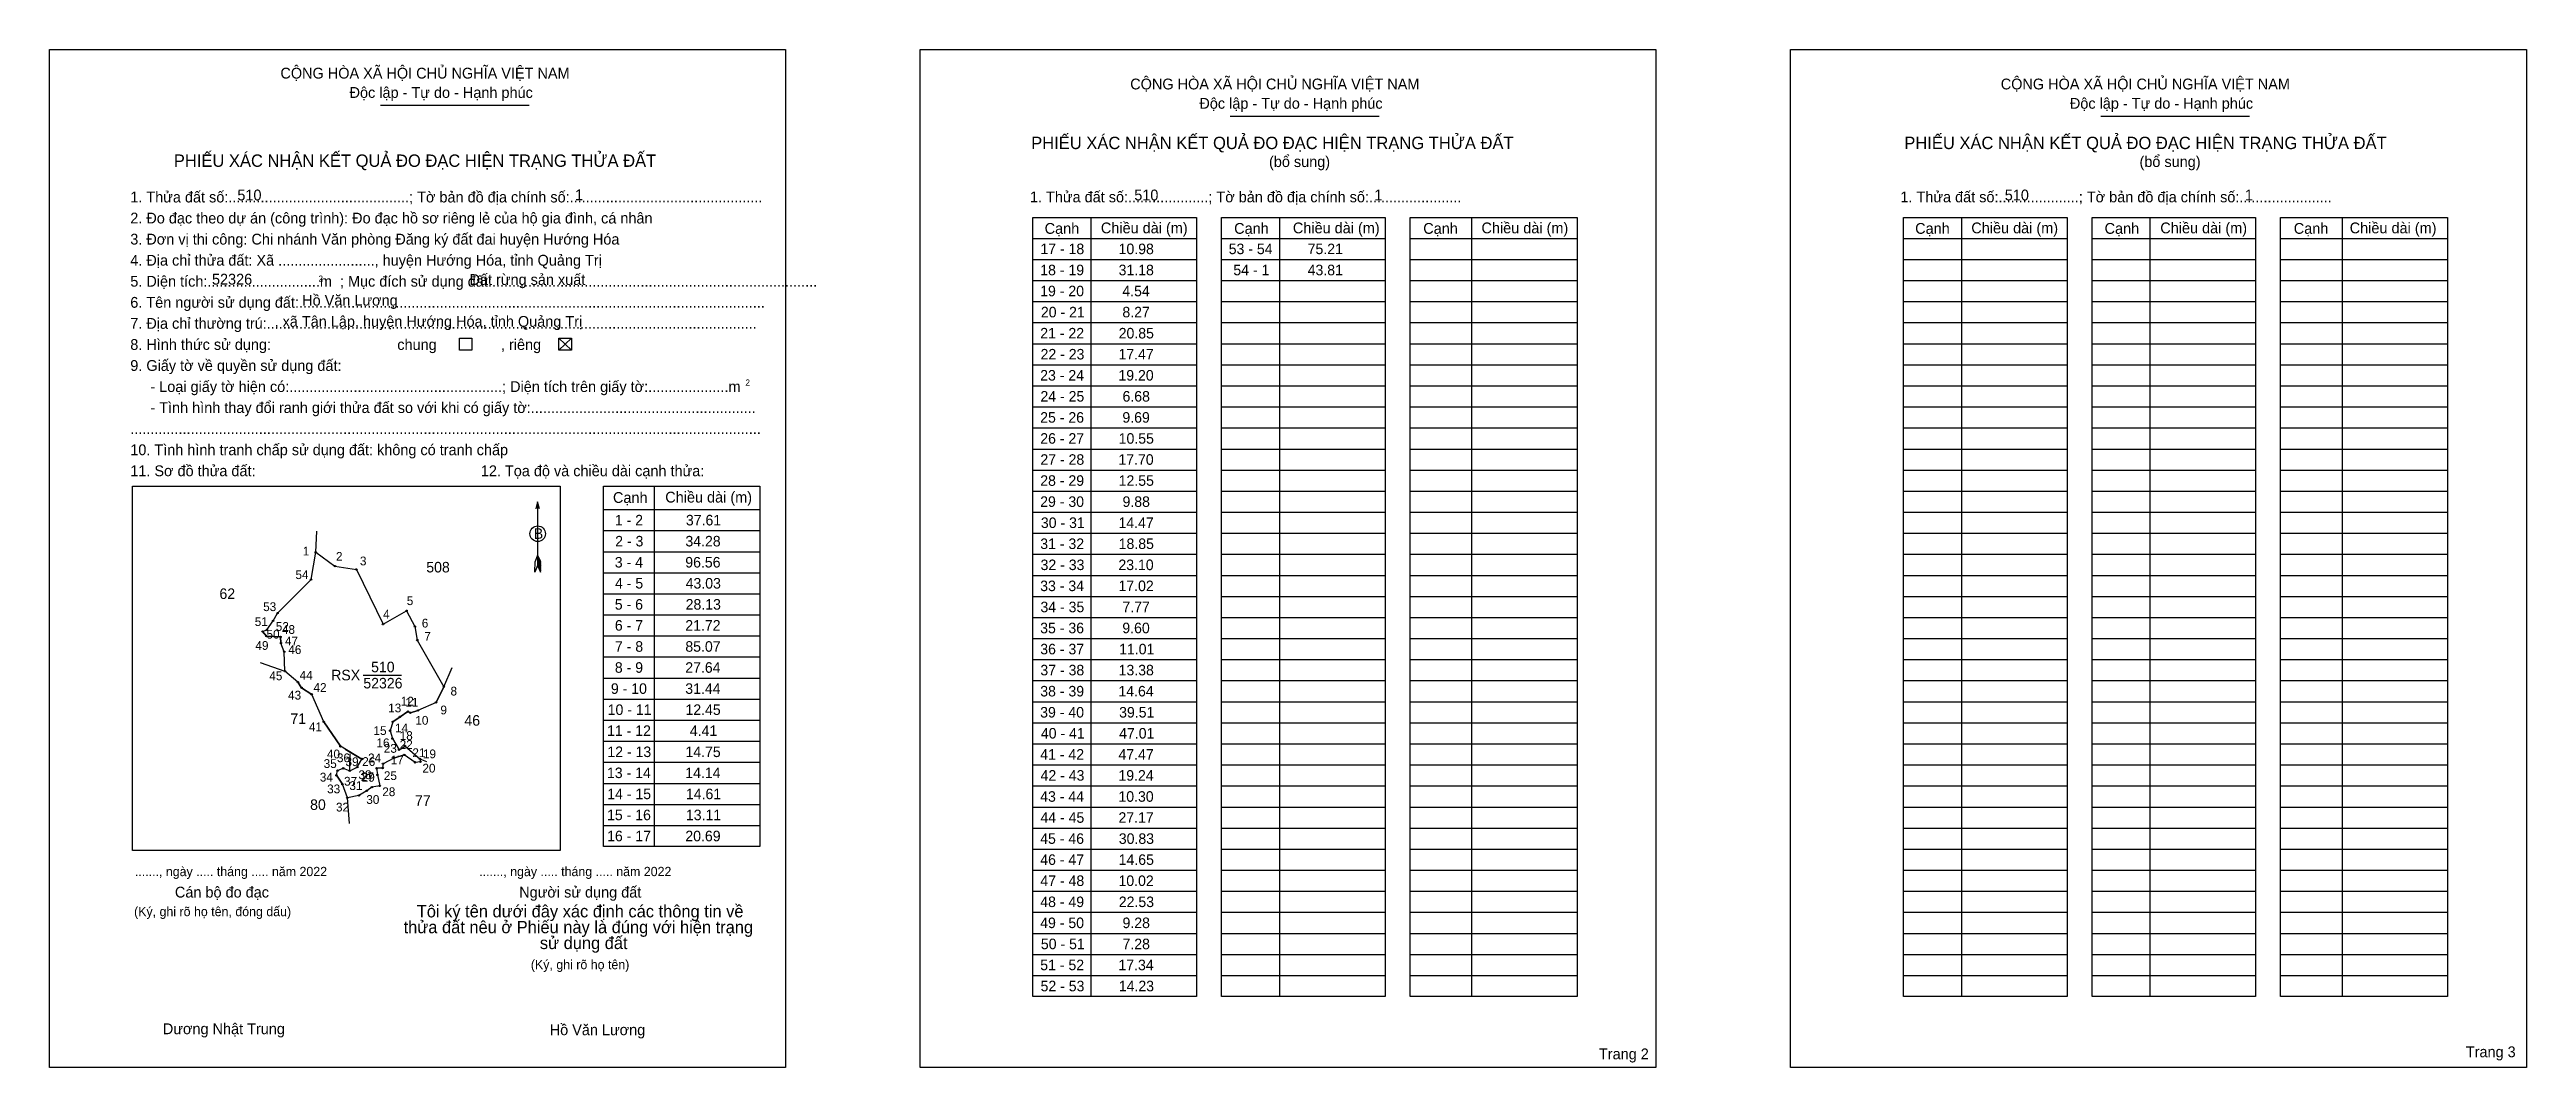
# Model space of a CAD drawing. Extents: x 543535 to 547458, y 1837839 to 1839451.
import ezdxf

# ---------------------------------------------------------------- set-up
doc = ezdxf.new("R2010")
doc.units = 0
for name, color, linetype in [('Level 1', 7, 'Continuous'), ('Level 10', 7, 'Continuous'), ('Level 11', 7, 'Continuous'), ('Level 13', 7, 'Continuous'), ('Level 2', 7, 'Continuous'), ('Level 25', 7, 'Continuous'), ('Level 27', 7, 'Continuous'), ('Level 36', 7, 'Continuous'), ('Level 48', 7, 'Continuous'), ('Level 50', 7, 'Continuous'), ('Level 52', 7, 'Continuous'), ('Level 55', 7, 'Continuous'), ('Level 6', 7, 'Continuous'), ('Level 9', 7, 'Continuous')]:
    doc.layers.add(name, color=color, linetype=linetype)

msp = doc.modelspace()

# ---------------------------------------------------------------- linework, layer by layer
at = {"layer": 'Level 1'}
for p, q in [((543535.2, 1839450.8), (543535.2, 1839450.8)), ((544913.9, 1839450.8), (544913.9, 1839450.8)), ((544059.3, 1839362.5), (544295, 1839362.5)), ((545405.2, 1839345.3), (545641, 1839345.3)), ((546783.9, 1839345.3), (547019.6, 1839345.3)), ((545184.5, 1839185), (545184.5, 1837950.9)), ((545483.2, 1839185), (545483.2, 1837950.9)), ((545787.3, 1839185), (545787.3, 1837950.9)), ((546563.2, 1839185), (546563.2, 1837950.9)), ((546861.8, 1839185), (546861.8, 1837950.9)), ((547166, 1839185), (547166, 1837950.9)), ((545092.8, 1839151.7), (545351.9, 1839151.7)), ((545391.4, 1839151.7), (545650.5, 1839151.7)), ((545690, 1839151.7), (545954.7, 1839151.7)), ((546471.5, 1839151.7), (546730.5, 1839151.7)), ((546770.1, 1839151.7), (547029.1, 1839151.7)), ((547068.7, 1839151.7), (547333.3, 1839151.7)), ((545092.8, 1839118.3), (545351.9, 1839118.3)), ((545391.4, 1839118.3), (545650.5, 1839118.3)), ((545690, 1839118.3), (545954.7, 1839118.3)), ((546471.5, 1839118.3), (546730.5, 1839118.3)), ((546770.1, 1839118.3), (547029.1, 1839118.3)), ((547068.7, 1839118.3), (547333.3, 1839118.3)), ((545092.8, 1839085), (545351.9, 1839085)), ((545391.4, 1839085), (545650.5, 1839085)), ((545690, 1839085), (545954.7, 1839085)), ((546471.5, 1839085), (546730.5, 1839085)), ((546770.1, 1839085), (547029.1, 1839085)), ((547068.7, 1839085), (547333.3, 1839085)), ((545092.8, 1839051.6), (545351.9, 1839051.6)), ((545092.8, 1839018.3), (545351.9, 1839018.3)), ((545391.4, 1839051.6), (545650.5, 1839051.6)), ((545391.4, 1839018.3), (545650.5, 1839018.3)), ((545690, 1839051.6), (545954.7, 1839051.6)), ((545690, 1839018.3), (545954.7, 1839018.3)), ((546471.5, 1839051.6), (546730.5, 1839051.6)), ((546471.5, 1839018.3), (546730.5, 1839018.3)), ((546770.1, 1839051.6), (547029.1, 1839051.6)), ((546770.1, 1839018.3), (547029.1, 1839018.3)), ((547068.7, 1839051.6), (547333.3, 1839051.6)), ((547068.7, 1839018.3), (547333.3, 1839018.3)), ((544341.8, 1838993.6), (544361.8, 1838974.9)), ((544341.8, 1838974.9), (544361.8, 1838993.6)), ((545092.8, 1838984.9), (545351.9, 1838984.9)), ((545391.4, 1838984.9), (545650.5, 1838984.9)), ((545690, 1838984.9), (545954.7, 1838984.9)), ((546471.5, 1838984.9), (546730.5, 1838984.9)), ((546770.1, 1838984.9), (547029.1, 1838984.9)), ((547068.7, 1838984.9), (547333.3, 1838984.9)), ((545092.8, 1838951.5), (545351.9, 1838951.5)), ((545391.4, 1838951.5), (545650.5, 1838951.5)), ((545690, 1838951.5), (545954.7, 1838951.5)), ((546471.5, 1838951.5), (546730.5, 1838951.5)), ((546770.1, 1838951.5), (547029.1, 1838951.5)), ((547068.7, 1838951.5), (547333.3, 1838951.5)), ((545092.8, 1838918.2), (545351.9, 1838918.2)), ((545391.4, 1838918.2), (545650.5, 1838918.2)), ((545690, 1838918.2), (545954.7, 1838918.2)), ((546471.5, 1838918.2), (546730.5, 1838918.2)), ((546770.1, 1838918.2), (547029.1, 1838918.2)), ((547068.7, 1838918.2), (547333.3, 1838918.2)), ((545092.8, 1838884.8), (545351.9, 1838884.8)), ((545391.4, 1838884.8), (545650.5, 1838884.8)), ((545690, 1838884.8), (545954.7, 1838884.8)), ((546471.5, 1838884.8), (546730.5, 1838884.8)), ((546770.1, 1838884.8), (547029.1, 1838884.8)), ((547068.7, 1838884.8), (547333.3, 1838884.8)), ((545092.8, 1838851.5), (545351.9, 1838851.5)), ((545391.4, 1838851.5), (545650.5, 1838851.5)), ((545690, 1838851.5), (545954.7, 1838851.5)), ((546471.5, 1838851.5), (546730.5, 1838851.5)), ((546770.1, 1838851.5), (547029.1, 1838851.5)), ((547068.7, 1838851.5), (547333.3, 1838851.5)), ((545092.8, 1838818.1), (545351.9, 1838818.1)), ((545092.8, 1838784.8), (545351.9, 1838784.8)), ((545391.4, 1838818.1), (545650.5, 1838818.1)), ((545391.4, 1838784.8), (545650.5, 1838784.8)), ((545690, 1838818.1), (545954.7, 1838818.1)), ((545690, 1838784.8), (545954.7, 1838784.8)), ((546471.5, 1838818.1), (546730.5, 1838818.1)), ((546471.5, 1838784.8), (546730.5, 1838784.8)), ((546770.1, 1838818.1), (547029.1, 1838818.1)), ((546770.1, 1838784.8), (547029.1, 1838784.8)), ((547068.7, 1838818.1), (547333.3, 1838818.1)), ((547068.7, 1838784.8), (547333.3, 1838784.8)), ((543666.5, 1838759.2), (543666.5, 1838759.2)), ((544492.6, 1838759.4), (544492.6, 1838188.5)), ((545092.8, 1838751.4), (545351.9, 1838751.4)), ((545391.4, 1838751.4), (545650.5, 1838751.4)), ((545690, 1838751.4), (545954.7, 1838751.4)), ((546471.5, 1838751.4), (546730.5, 1838751.4)), ((546770.1, 1838751.4), (547029.1, 1838751.4)), ((547068.7, 1838751.4), (547333.3, 1838751.4)), ((544308.3, 1838734.3), (544308.3, 1838633.4)), ((544412.6, 1838722.2), (544660, 1838722.2)), ((545092.8, 1838718.1), (545351.9, 1838718.1)), ((545391.4, 1838718.1), (545650.5, 1838718.1)), ((545690, 1838718.1), (545954.7, 1838718.1)), ((546471.5, 1838718.1), (546730.5, 1838718.1)), ((546770.1, 1838718.1), (547029.1, 1838718.1)), ((547068.7, 1838718.1), (547333.3, 1838718.1)), ((544412.6, 1838688.8), (544660, 1838688.8)), ((545092.8, 1838684.7), (545351.9, 1838684.7)), ((545391.4, 1838684.7), (545650.5, 1838684.7)), ((545690, 1838684.7), (545954.7, 1838684.7)), ((546471.5, 1838684.7), (546730.5, 1838684.7)), ((546770.1, 1838684.7), (547029.1, 1838684.7)), ((547068.7, 1838684.7), (547333.3, 1838684.7)), ((544303.9, 1838623.1), (544304.1, 1838639.8)), ((544308.3, 1838633.4), (544303.9, 1838623.1)), ((544308.3, 1838650.1), (544304.1, 1838639.8)), ((544308.3, 1838650.1), (544312.6, 1838639.8)), ((544308.3, 1838648.6), (544312.6, 1838638.3)), ((544308.3, 1838647.2), (544312.6, 1838636.9)), ((544308.3, 1838645.7), (544312.7, 1838635.3)), ((544308.3, 1838644.2), (544312.7, 1838633.8)), ((544308.3, 1838642.8), (544312.7, 1838632.3)), ((544308.3, 1838641.4), (544312.7, 1838630.8)), ((544308.3, 1838639.9), (544312.7, 1838629.3)), ((544308.3, 1838638.5), (544312.7, 1838627.8)), ((544308.3, 1838637), (544312.7, 1838626.3)), ((544308.3, 1838635.6), (544312.8, 1838624.9)), ((544308.3, 1838633.4), (544312.8, 1838623.1)), ((544312.8, 1838623.1), (544312.6, 1838639.8)), ((544412.6, 1838655.5), (544660, 1838655.5)), ((545092.8, 1838651.3), (545351.9, 1838651.3)), ((545391.4, 1838651.3), (545650.5, 1838651.3)), ((545690, 1838651.3), (545954.7, 1838651.3)), ((546471.5, 1838651.3), (546730.5, 1838651.3)), ((546770.1, 1838651.3), (547029.1, 1838651.3)), ((547068.7, 1838651.3), (547333.3, 1838651.3)), ((544412.6, 1838622.1), (544660, 1838622.1)), ((544412.6, 1838588.7), (544660, 1838588.7)), ((545092.8, 1838618), (545351.9, 1838618)), ((545391.4, 1838618), (545650.5, 1838618)), ((545690, 1838618), (545954.7, 1838618)), ((546471.5, 1838618), (546730.5, 1838618)), ((546770.1, 1838618), (547029.1, 1838618)), ((547068.7, 1838618), (547333.3, 1838618)), ((544412.6, 1838555.4), (544660, 1838555.4)), ((545092.8, 1838584.6), (545351.9, 1838584.6)), ((545092.8, 1838551.3), (545351.9, 1838551.3)), ((545391.4, 1838584.6), (545650.5, 1838584.6)), ((545391.4, 1838551.3), (545650.5, 1838551.3)), ((545690, 1838584.6), (545954.7, 1838584.6)), ((545690, 1838551.3), (545954.7, 1838551.3)), ((546471.5, 1838584.6), (546730.5, 1838584.6)), ((546471.5, 1838551.3), (546730.5, 1838551.3)), ((546770.1, 1838584.6), (547029.1, 1838584.6)), ((546770.1, 1838551.3), (547029.1, 1838551.3)), ((547068.7, 1838584.6), (547333.3, 1838584.6)), ((547068.7, 1838551.3), (547333.3, 1838551.3)), ((544412.6, 1838522), (544660, 1838522)), ((545092.8, 1838517.9), (545351.9, 1838517.9)), ((545391.4, 1838517.9), (545650.5, 1838517.9)), ((545690, 1838517.9), (545954.7, 1838517.9)), ((546471.5, 1838517.9), (546730.5, 1838517.9)), ((546770.1, 1838517.9), (547029.1, 1838517.9)), ((547068.7, 1838517.9), (547333.3, 1838517.9)), ((544412.6, 1838488.7), (544660, 1838488.7)), ((545092.8, 1838484.6), (545351.9, 1838484.6)), ((545391.4, 1838484.6), (545650.5, 1838484.6)), ((545690, 1838484.6), (545954.7, 1838484.6)), ((546471.5, 1838484.6), (546730.5, 1838484.6)), ((546770.1, 1838484.6), (547029.1, 1838484.6)), ((547068.7, 1838484.6), (547333.3, 1838484.6)), ((544412.6, 1838455.3), (544660, 1838455.3)), ((545092.8, 1838451.2), (545351.9, 1838451.2)), ((545391.4, 1838451.2), (545650.5, 1838451.2)), ((545690, 1838451.2), (545954.7, 1838451.2)), ((546471.5, 1838451.2), (546730.5, 1838451.2)), ((546770.1, 1838451.2), (547029.1, 1838451.2)), ((547068.7, 1838451.2), (547333.3, 1838451.2)), ((544412.6, 1838422), (544660, 1838422)), ((545092.8, 1838417.9), (545351.9, 1838417.9)), ((545391.4, 1838417.9), (545650.5, 1838417.9)), ((545690, 1838417.9), (545954.7, 1838417.9)), ((546471.5, 1838417.9), (546730.5, 1838417.9)), ((546770.1, 1838417.9), (547029.1, 1838417.9)), ((547068.7, 1838417.9), (547333.3, 1838417.9)), ((544412.6, 1838388.6), (544660, 1838388.6)), ((544412.6, 1838355.2), (544660, 1838355.2)), ((545092.8, 1838384.5), (545351.9, 1838384.5)), ((545092.8, 1838351.1), (545351.9, 1838351.1)), ((545391.4, 1838384.5), (545650.5, 1838384.5)), ((545391.4, 1838351.1), (545650.5, 1838351.1)), ((545690, 1838384.5), (545954.7, 1838384.5)), ((545690, 1838351.1), (545954.7, 1838351.1)), ((546471.5, 1838384.5), (546730.5, 1838384.5)), ((546471.5, 1838351.1), (546730.5, 1838351.1)), ((546770.1, 1838384.5), (547029.1, 1838384.5)), ((546770.1, 1838351.1), (547029.1, 1838351.1)), ((547068.7, 1838384.5), (547333.3, 1838384.5)), ((547068.7, 1838351.1), (547333.3, 1838351.1)), ((544412.6, 1838321.9), (544660, 1838321.9)), ((545092.8, 1838317.8), (545351.9, 1838317.8)), ((545391.4, 1838317.8), (545650.5, 1838317.8)), ((545690, 1838317.8), (545954.7, 1838317.8)), ((546471.5, 1838317.8), (546730.5, 1838317.8)), ((546770.1, 1838317.8), (547029.1, 1838317.8)), ((547068.7, 1838317.8), (547333.3, 1838317.8)), ((544412.6, 1838288.5), (544660, 1838288.5)), ((545092.8, 1838284.4), (545351.9, 1838284.4)), ((545391.4, 1838284.4), (545650.5, 1838284.4)), ((545690, 1838284.4), (545954.7, 1838284.4)), ((546471.5, 1838284.4), (546730.5, 1838284.4)), ((546770.1, 1838284.4), (547029.1, 1838284.4)), ((547068.7, 1838284.4), (547333.3, 1838284.4)), ((544412.6, 1838255.2), (544660, 1838255.2)), ((545092.8, 1838251.1), (545351.9, 1838251.1)), ((545391.4, 1838251.1), (545650.5, 1838251.1)), ((545690, 1838251.1), (545954.7, 1838251.1)), ((546471.5, 1838251.1), (546730.5, 1838251.1)), ((546770.1, 1838251.1), (547029.1, 1838251.1)), ((547068.7, 1838251.1), (547333.3, 1838251.1)), ((544412.6, 1838221.8), (544660, 1838221.8)), ((545092.8, 1838217.7), (545351.9, 1838217.7)), ((545391.4, 1838217.7), (545650.5, 1838217.7)), ((545690, 1838217.7), (545954.7, 1838217.7)), ((546471.5, 1838217.7), (546730.5, 1838217.7)), ((546770.1, 1838217.7), (547029.1, 1838217.7)), ((547068.7, 1838217.7), (547333.3, 1838217.7)), ((544344, 1838182.1), (544344, 1838182.1)), ((545092.8, 1838184.4), (545351.9, 1838184.4)), ((545391.4, 1838184.4), (545650.5, 1838184.4)), ((545690, 1838184.4), (545954.7, 1838184.4)), ((546471.5, 1838184.4), (546730.5, 1838184.4)), ((546770.1, 1838184.4), (547029.1, 1838184.4)), ((547068.7, 1838184.4), (547333.3, 1838184.4)), ((545092.8, 1838151), (545351.9, 1838151)), ((545092.8, 1838117.7), (545351.9, 1838117.7)), ((545391.4, 1838151), (545650.5, 1838151)), ((545391.4, 1838117.7), (545650.5, 1838117.7)), ((545690, 1838151), (545954.7, 1838151)), ((545690, 1838117.7), (545954.7, 1838117.7)), ((546471.5, 1838151), (546730.5, 1838151)), ((546471.5, 1838117.7), (546730.5, 1838117.7)), ((546770.1, 1838151), (547029.1, 1838151)), ((546770.1, 1838117.7), (547029.1, 1838117.7)), ((547068.7, 1838151), (547333.3, 1838151)), ((547068.7, 1838117.7), (547333.3, 1838117.7)), ((545092.8, 1838084.3), (545351.9, 1838084.3)), ((545391.4, 1838084.3), (545650.5, 1838084.3)), ((545690, 1838084.3), (545954.7, 1838084.3)), ((546471.5, 1838084.3), (546730.5, 1838084.3)), ((546770.1, 1838084.3), (547029.1, 1838084.3)), ((547068.7, 1838084.3), (547333.3, 1838084.3)), ((545092.8, 1838050.9), (545351.9, 1838050.9)), ((545391.4, 1838050.9), (545650.5, 1838050.9)), ((545690, 1838050.9), (545954.7, 1838050.9)), ((546471.5, 1838050.9), (546730.5, 1838050.9)), ((546770.1, 1838050.9), (547029.1, 1838050.9)), ((547068.7, 1838050.9), (547333.3, 1838050.9)), ((545092.8, 1838017.6), (545351.9, 1838017.6)), ((545391.4, 1838017.6), (545650.5, 1838017.6)), ((545690, 1838017.6), (545954.7, 1838017.6)), ((546471.5, 1838017.6), (546730.5, 1838017.6)), ((546770.1, 1838017.6), (547029.1, 1838017.6)), ((547068.7, 1838017.6), (547333.3, 1838017.6)), ((545092.8, 1837984.2), (545351.9, 1837984.2)), ((545391.4, 1837984.2), (545650.5, 1837984.2)), ((545690, 1837984.2), (545954.7, 1837984.2)), ((546471.5, 1837984.2), (546730.5, 1837984.2)), ((546770.1, 1837984.2), (547029.1, 1837984.2)), ((547068.7, 1837984.2), (547333.3, 1837984.2)), ((544700.9, 1837838.6), (544700.9, 1837838.6)), ((546079.5, 1837838.6), (546079.5, 1837838.6))]:
    msp.add_line(p, q, dxfattribs=at)
for points in [[(545092.8, 1839185), (545351.9, 1839185), (545351.9, 1837950.9), (545092.8, 1837950.9)], [(545391.4, 1839185), (545650.5, 1839185), (545650.5, 1837950.9), (545391.4, 1837950.9)], [(545690, 1839185), (545954.7, 1839185), (545954.7, 1837950.9), (545690, 1837950.9)], [(546471.5, 1839185), (546730.5, 1839185), (546730.5, 1837950.9), (546471.5, 1837950.9)], [(546770.1, 1839185), (547029.1, 1839185), (547029.1, 1837950.9), (546770.1, 1837950.9)], [(547068.7, 1839185), (547333.3, 1839185), (547333.3, 1837950.9), (547068.7, 1837950.9)], [(543666.5, 1838759.2), (544344, 1838759.2), (544344, 1838182.1), (543666.5, 1838182.1)], [(544412.6, 1838759.4), (544660, 1838759.4), (544660, 1838188.5), (544412.6, 1838188.5)]]:
    msp.add_lwpolyline(points, close=True, dxfattribs=at)
msp.add_lwpolyline([(544311.2, 1838723.6), (544308.3, 1838734.3), (544305.5, 1838723.6)], dxfattribs=at)
msp.add_circle((544308.4, 1838683.9), 12.3, dxfattribs=at)
at = {"layer": 'Level 10'}
msp.add_lwpolyline([(543949.5, 1838611.4), (543956.8, 1838654.6), (543987.3, 1838632.6), (544021.2, 1838627.4), (544063.4, 1838540.5), (544100.7, 1838561.9), (544113.8, 1838536.9), (544117.7, 1838515.6), (544159.7, 1838441.6), (544147.4, 1838416.8), (544118.7, 1838404), (544106.8, 1838400.4), (544102.7, 1838402.1), (544090.3, 1838394.1), (544078.8, 1838386), (544074.5, 1838372), (544078.2, 1838359.4), (544088.9, 1838341.8), (544098.2, 1838347.7), (544121.8, 1838327.2), (544122.5, 1838322.8), (544114.2, 1838321.8), (544097.1, 1838333.6), (544080.4, 1838328.5), (544063.4, 1838319.5), (544062.8, 1838312.9), (544053.1, 1838312.4), (544054.6, 1838302), (544058.2, 1838284.6), (544045.8, 1838282.6), (544037.7, 1838276.9), (544025.3, 1838269.4), (544006.9, 1838265.5), (543999.2, 1838287.2), (543989.6, 1838301.3), (543991.5, 1838308.8), (544000.4, 1838312.4), (544010.7, 1838308.5), (544022.7, 1838314.4), (544030, 1838327.1), (543995.9, 1838347.2), (543969.6, 1838386.1), (543950.4, 1838429.5), (543934.3, 1838440), (543928.7, 1838448.7), (543907.9, 1838466.1), (543907, 1838496.9), (543901.6, 1838510.6), (543901.1, 1838520.6), (543878.7, 1838521.8), (543872.7, 1838528.9), (543879.5, 1838531.5), (543889.3, 1838545.8), (543896.3, 1838558.2)], close=True, dxfattribs=at)
at = {"layer": 'Level 11'}
for centre in [(543956.8, 1838654.6), (543987.3, 1838632.6), (544021.2, 1838627.4), (543949.5, 1838611.4), (543949.5, 1838611.4), (543889.3, 1838545.8), (543896.3, 1838558.2), (544100.7, 1838561.9), (543872.7, 1838528.9), (543878.7, 1838521.8), (543879.5, 1838531.5), (543901.1, 1838520.6), (543901.6, 1838510.6), (544063.4, 1838540.5), (544113.8, 1838536.9), (544117.7, 1838515.6), (543907, 1838496.9), (543907.9, 1838466.1), (543928.7, 1838448.7), (543934.3, 1838440), (543950.4, 1838429.5), (544159.7, 1838441.6), (544090.3, 1838394.1), (544102.7, 1838402.1), (544106.8, 1838400.4), (544118.7, 1838404), (544147.4, 1838416.8), (543969.6, 1838386.1), (544074.5, 1838372), (544078.2, 1838359.4), (544078.8, 1838386), (543995.9, 1838347.2), (544000.4, 1838312.4), (544022.7, 1838314.4), (544030, 1838327.1), (544053.1, 1838312.4), (544062.8, 1838312.9), (544063.4, 1838319.5), (544080.4, 1838328.5), (544088.9, 1838341.8), (544097.1, 1838333.6), (544098.2, 1838347.7), (544114.2, 1838321.8), (544121.8, 1838327.2), (544122.5, 1838322.8), (543989.6, 1838301.3), (543991.5, 1838308.8), (543999.2, 1838287.2), (544010.7, 1838308.5), (544037.7, 1838276.9), (544045.8, 1838282.6), (544054.6, 1838302), (544058.2, 1838284.6), (544006.9, 1838265.5), (544025.3, 1838269.4)]:
    msp.add_circle(centre, 1.11, dxfattribs=at)
at = {"layer": 'Level 2'}
for points in [[(543535.2, 1839450.8), (544700.8, 1839450.8), (544700.8, 1837838.6), (543535.2, 1837838.6)], [(544913.9, 1839450.8), (546079.5, 1839450.8), (546079.5, 1837838.6), (544913.9, 1837838.6)], [(546292.5, 1839450.8), (547458.1, 1839450.8), (547458.1, 1837838.6), (546292.5, 1837838.6)]]:
    msp.add_lwpolyline(points, close=True, dxfattribs=at)
at = {"layer": 'Level 25'}
for p, q in [((544063.4, 1838540.5), (544100.7, 1838561.9)), ((543872.7, 1838528.9), (543878.7, 1838521.8)), ((543878.7, 1838521.8), (543901.1, 1838520.6)), ((543901.1, 1838520.6), (543901.6, 1838510.6)), ((543928.7, 1838448.7), (543934.3, 1838440)), ((543934.3, 1838440), (543950.4, 1838429.5)), ((544147.4, 1838416.8), (544159.7, 1838441.6)), ((544078.8, 1838386), (544090.3, 1838394.1)), ((544090.3, 1838394.1), (544102.7, 1838402.1)), ((544102.7, 1838402.1), (544106.8, 1838400.4)), ((544106.8, 1838400.4), (544118.7, 1838404)), ((543969.6, 1838386.1), (543995.9, 1838347.2)), ((543995.9, 1838347.2), (543996, 1838347.1)), ((544003.5, 1838342.7), (544030, 1838327.1)), ((544053.1, 1838312.4), (544062.8, 1838312.9)), ((544080.4, 1838328.5), (544097.1, 1838333.6)), ((543989.6, 1838301.3), (543999.2, 1838287.2))]:
    msp.add_line(p, q, dxfattribs=at)
at = {"layer": 'Level 27'}
for p, q in [((543956.8, 1838654.6), (543958.7, 1838687.9)), ((544159.7, 1838441.6), (544172.7, 1838472.3))]:
    msp.add_line(p, q, dxfattribs=at)
at = {"layer": 'Level 50'}
for points in [[(544184.3, 1838993.6), (544204.3, 1838993.6), (544204.3, 1838974.9), (544184.3, 1838974.9)], [(544341.8, 1838993.6), (544361.8, 1838993.6), (544361.8, 1838974.9), (544341.8, 1838974.9)]]:
    msp.add_lwpolyline(points, close=True, dxfattribs=at)
at = {"layer": 'Level 9'}
for p, q in [((543869, 1838480), (543907.9, 1838466.1)), ((544032.2, 1838460), (544092.9, 1838460)), ((544010.7, 1838308.5), (544011.6, 1838335.2)), ((544121.8, 1838327.2), (544132.5, 1838323)), ((544010.5, 1838225), (544006.9, 1838265.5))]:
    msp.add_line(p, q, dxfattribs=at)

# ---------------------------------------------------------------- texts
at = {"layer": 'Level 1'}
for s, height, p in [('CỘNG HÒA XÃ HỘI CHỦ NGHĨA VIỆT NAM', 17.122, (543900.9, 1839404.8)), ('CỘNG HÒA XÃ HỘI CHỦ NGHĨA VIỆT NAM', 17.122, (545246.8, 1839387.6)), ('CỘNG HÒA XÃ HỘI CHỦ NGHĨA VIỆT NAM', 17.122, (546625.5, 1839387.6)), ('Độc lập - Tự do - Hạnh phúc', 17.122, (544010.4, 1839374.2)), ('Độc lập - Tự do - Hạnh phúc', 17.122, (545356.3, 1839357)), ('Độc lập - Tự do - Hạnh phúc', 17.122, (546735, 1839357)), ('PHIẾU XÁC NHẬN KẾT QUẢ ĐO ĐẠC HIỆN TRẠNG THỬA ĐẤT', 19.57, (545090, 1839293.1)), ('PHIẾU XÁC NHẬN KẾT QUẢ ĐO ĐẠC HIỆN TRẠNG THỬA ĐẤT', 19.57, (546472.8, 1839293.1)), ('PHIẾU XÁC NHẬN KẾT QUẢ ĐO ĐẠC HIỆN TRẠNG THỬA ĐẤT', 19.57, (543732.1, 1839265)), ('(bổ sung)', 17.12, (545466.6, 1839264.7)), ('(bổ sung)', 17.12, (546845.3, 1839264.7)), ('1. Thửa đất số:.............................................; Tờ bản đồ địa chính số:................................................', 17.1216, (543663.1, 1839208.6)), ('1. Thửa đất số:....................; Tờ bản đồ địa chính số:.......................', 17.122, (545088, 1839208.8)), ('1. Thửa đất số:....................; Tờ bản đồ địa chính số:.......................', 17.122, (546466.6, 1839208.8)), ('2. Đo đạc theo dự án (công trình): Đo đạc hồ sơ riêng lẻ của hộ gia đình, cá nhân', 17.122, (543663.1, 1839175.3)), ('Cạnh', 17.12, (545111.3, 1839158.9)), ('Chiều dài (m)', 17.122, (545200.3, 1839159.7)), ('Cạnh', 17.12, (545411.4, 1839158.9)), ('Chiều dài (m)', 17.122, (545504.4, 1839159.7)), ('Cạnh', 17.12, (545710.9, 1839158.9)), ('Chiều dài (m)', 17.122, (545803.1, 1839159.7)), ('Cạnh', 17.12, (546490, 1839158.9)), ('Chiều dài (m)', 17.122, (546578.9, 1839159.7)), ('Cạnh', 17.12, (546790, 1839158.9)), ('Chiều dài (m)', 17.122, (546878.2, 1839159.7)), ('Cạnh', 17.12, (547089.6, 1839158.9)), ('Chiều dài (m)', 17.122, (547178.2, 1839159.7)), ('3. Đơn vị thi công: Chi nhánh Văn phòng Đăng ký đất đai huyện Hướng Hóa', 17.122, (543663.1, 1839141.9)), ('4. Địa chỉ thửa đất: Xã ........................, huyện Hướng Hóa, tỉnh Quảng Trị', 17.122, (543663.1, 1839108.5)), ('5. Diện tích:............................m  ; Mục đích sử dụng đất:.................................................................................', 17.1216, (543663.1, 1839075.2)), ('6. Tên người sử dụng đất:....................................................................................................................', 17.1216, (543663.1, 1839041.8)), ('2', 9.78, (543961.1, 1839083)), ('7. Địa chỉ thường trú:..........................................................................................................................', 17.1216, (543663.1, 1839008.5)), ('chung                , riêng', 17.122, (544086, 1838975)), ('9. Giấy tờ về quyền sử dụng đất:', 17.122, (543663.1, 1838941.8)), ('     - Loại giấy tờ hiện có:.....................................................; Diện tích trên giấy tờ:....................m', 17.1216, (543663.1, 1838908.4)), ('2', 9.78, (544637.3, 1838918.4)), ('     - Tình hình thay đổi ranh giới thửa đất so với khi có giấy tờ:........................................................', 17.1216, (543663.1, 1838875.1)), ('10. Tình hình tranh chấp sử dụng đất: không có tranh chấp', 17.122, (543663.1, 1838808.3)), ('.............................................................................................................................................................', 17.1216, (543663.1, 1838841.7)), ('11. Sơ đồ thửa đất:', 17.122, (543663.1, 1838775)), ('12. Tọa độ và chiều dài cạnh thửa:', 17.122, (544218.3, 1838775)), ('Cạnh', 17.12, (544427.6, 1838732.7)), ('Chiều dài (m)', 17.122, (544510.4, 1838733.3)), ('B', 16.7, (544302.2, 1838675.8)), ('......., ngày ..... tháng ..... năm 2022', 14.677, (543670.4, 1838141.6)), ('......., ngày ..... tháng ..... năm 2022', 14.677, (544215.7, 1838141.6)), ('Cán bộ đo đạc', 17.122, (543733.8, 1838107.7)), ('Người sử dụng đất', 17.122, (544279.1, 1838107.7)), ('(Ký, ghi rõ họ tên, đóng dấu)', 14.677, (543669.1, 1838078.2)), ('Tôi ký tên dưới đây xác định các thông tin về', 19.456, (544116.8, 1838076.3)), ('thửa đất nêu ở Phiếu này là đúng với hiện trạng', 19.456, (544096, 1838051.2)), ('sử dụng đất', 19.456, (544311.8, 1838026.1)), ('(Ký, ghi rõ họ tên)', 14.677, (544297.5, 1837994.2)), ('Dương Nhật Trung', 17.122, (543714.7, 1837891.3)), ('Trang 2', 17.12, (545989.2, 1837851.5)), ('Trang 3', 17.12, (547362.1, 1837854.8))]:
    msp.add_text(s, height=height, dxfattribs=at).set_placement(p)
at = {"layer": 'Level 13'}
for s, p in [('RSX', (543981.3, 1838451.7)), ('510', (544044.5, 1838464.5)), ('52326', (544032.2, 1838438.9))]:
    msp.add_text(s, height=16.68, dxfattribs=at).set_placement(p)
at = {"layer": 'Level 36'}
for s, p in [('508', (544131.9, 1838622.6)), ('62', (543804.3, 1838580.6)), ('71', (543916.7, 1838382.7)), ('46', (544192.3, 1838379.9)), ('80', (543947.9, 1838246.5)), ('77', (544114, 1838252.9))]:
    msp.add_text(s, height=16.68, dxfattribs=at).set_placement(p)
at = {"layer": 'Level 48'}
msp.add_text('8. Hình thức sử dụng:', height=17.122, dxfattribs=at).set_placement((543663.1, 1838975.1))
at = {"layer": 'Level 52'}
for s, p in [('17 - 18', (545104.5, 1839126.7)), ('10.98', (545228.4, 1839126.7)), ('53 - 54', (545402.8, 1839126.7)), ('75.21', (545527.8, 1839126.7)), ('18 - 19', (545104.3, 1839093.3)), ('31.18', (545228.4, 1839093.3)), ('54 - 1', (545410.1, 1839093.3)), ('43.81', (545527.8, 1839093.3)), ('19 - 20', (545104.2, 1839060)), ('4.54', (545234.3, 1839060)), ('20 - 21', (545105.3, 1839026.6)), ('8.27', (545234.4, 1839026.6)), ('21 - 22', (545104.3, 1838993.2)), ('20.85', (545228.5, 1838993.2)), ('23 - 24', (545104.2, 1838926.5)), ('22 - 23', (545104.8, 1838959.9)), ('19.20', (545228.1, 1838926.5)), ('17.47', (545228.2, 1838959.9)), ('24 - 25', (545104.6, 1838893.2)), ('6.68', (545234.6, 1838893.2)), ('25 - 26', (545104.2, 1838859.8)), ('9.69', (545234.4, 1838859.8)), ('26 - 27', (545104.3, 1838826.5)), ('10.55', (545228.5, 1838826.5)), ('27 - 28', (545104.5, 1838793.1)), ('17.70', (545228.1, 1838793.1)), ('29 - 30', (545104.2, 1838726.4)), ('28 - 29', (545104.3, 1838759.8)), ('12.55', (545228.5, 1838759.8)), ('9.88', (545234.6, 1838726.4)), ('1 - 2', (544430.5, 1838697.1)), ('37.61', (544543.1, 1838697.1)), ('30 - 31', (545105.3, 1838693)), ('14.47', (545228.2, 1838693)), ('2 - 3', (544431.1, 1838663.8)), ('34.28', (544542.3, 1838663.8)), ('31 - 32', (545104.3, 1838659.7)), ('18.85', (545228.5, 1838659.7)), ('3 - 4', (544430.5, 1838630.4)), ('96.56', (544542.1, 1838630.4)), ('32 - 33', (545104.8, 1838626.3)), ('23.10', (545228.1, 1838626.3)), ('4 - 5', (544430.8, 1838597.1)), ('43.03', (544542.7, 1838597.1)), ('33 - 34', (545104.2, 1838593)), ('17.02', (545228.2, 1838593)), ('5 - 6', (544430.5, 1838563.7)), ('6 - 7', (544430.6, 1838530.4)), ('21.72', (544542.1, 1838530.4)), ('28.13', (544542.7, 1838563.7)), ('34 - 35', (545104.6, 1838559.6)), ('7.77', (545234.4, 1838559.6)), ('7 - 8', (544430.7, 1838497)), ('85.07', (544542.2, 1838497)), ('35 - 36', (545104.2, 1838526.3)), ('36 - 37', (545104.3, 1838492.9)), ('11.01', (545229.2, 1838492.9)), ('9.60', (545234.3, 1838526.3)), ('8 - 9', (544430.6, 1838463.7)), ('27.64', (544542.1, 1838463.7)), ('37 - 38', (545104.5, 1838459.6)), ('13.38', (545228.4, 1838459.6)), ('9 - 10', (544424.3, 1838430.3)), ('31.44', (544542.1, 1838430.3)), ('38 - 39', (545104.3, 1838426.2)), ('14.64', (545228.1, 1838426.2)), ('10 - 11', (544419.2, 1838396.9)), ('12.45', (544542.4, 1838396.9)), ('39 - 40', (545104.2, 1838392.8)), ('39.51', (545229.2, 1838392.8)), ('11 - 12', (544418.2, 1838363.6)), ('4.41', (544549.3, 1838363.6)), ('40 - 41', (545105.3, 1838359.5)), ('47.01', (545229.2, 1838359.5)), ('13 - 14', (544418.1, 1838296.9)), ('12 - 13', (544418.7, 1838330.2)), ('14.14', (544542.1, 1838296.9)), ('14.75', (544542.4, 1838330.2)), ('41 - 42', (545104.3, 1838326.1)), ('47.47', (545228.2, 1838326.1)), ('14 - 15', (544418.5, 1838263.5)), ('14.61', (544543.1, 1838263.5)), ('43 - 44', (545104.2, 1838259.4)), ('42 - 43', (545104.8, 1838292.8)), ('19.24', (545228.1, 1838292.8)), ('10.30', (545228.1, 1838259.4)), ('15 - 16', (544418.2, 1838230.2)), ('13.11', (544543.1, 1838230.2)), ('44 - 45', (545104.6, 1838226.1)), ('27.17', (545228.2, 1838226.1)), ('16 - 17', (544418.3, 1838196.8)), ('20.69', (544542.2, 1838196.8)), ('45 - 46', (545104.2, 1838192.7)), ('30.83', (545228.7, 1838192.7)), ('46 - 47', (545104.3, 1838159.4)), ('14.65', (545228.5, 1838159.4)), ('47 - 48', (545104.5, 1838126)), ('10.02', (545228.2, 1838126)), ('49 - 50', (545104.2, 1838059.3)), ('48 - 49', (545104.3, 1838092.6)), ('22.53', (545228.7, 1838092.6)), ('9.28', (545234.6, 1838059.3)), ('50 - 51', (545105.3, 1838025.9)), ('7.28', (545234.6, 1838025.9)), ('51 - 52', (545104.3, 1837992.6)), ('17.34', (545228.1, 1837992.6)), ('52 - 53', (545104.8, 1837959.2)), ('14.23', (545228.7, 1837959.2))]:
    msp.add_text(s, height=16.68, dxfattribs=at).set_placement(p)
at = {"layer": 'Level 55'}
for s, p in [('1', (543956.6, 1838654.6)), ('2', (543987.1, 1838632.6)), ('3', (544021, 1838627.4)), ('54', (543949.1, 1838611.4)), ('52', (543888.9, 1838545.8)), ('53', (543895.9, 1838558.2)), ('5', (544100.6, 1838561.9)), ('50', (543872.3, 1838528.9)), ('49', (543878.3, 1838521.8)), ('51', (543879.1, 1838531.5)), ('48', (543900.8, 1838520.6)), ('47', (543901.2, 1838510.6)), ('4', (544063.2, 1838540.5)), ('6', (544113.6, 1838536.9)), ('7', (544117.6, 1838515.6)), ('46', (543906.6, 1838496.9)), ('45', (543907.5, 1838466.1)), ('44', (543928.3, 1838448.7)), ('43', (543933.9, 1838440)), ('42', (543950, 1838429.5)), ('8', (544159.5, 1838441.6)), ('13', (544090, 1838394.1)), ('12', (544102.3, 1838402.1)), ('11', (544106.4, 1838400.4)), ('10', (544118.3, 1838404)), ('9', (544147.2, 1838416.8)), ('41', (543969.2, 1838386.1)), ('15', (544074.2, 1838372)), ('16', (544077.8, 1838359.4)), ('14', (544078.4, 1838386)), ('40', (543995.5, 1838347.2)), ('36', (544000, 1838312.4)), ('38', (544022.4, 1838314.4)), ('39', (544029.6, 1838327.1)), ('26', (544052.7, 1838312.4)), ('25', (544062.4, 1838312.9)), ('24', (544063, 1838319.5)), ('23', (544080, 1838328.5)), ('17', (544088.6, 1838341.8)), ('22', (544096.7, 1838333.6)), ('18', (544097.8, 1838347.7)), ('21', (544113.9, 1838321.8)), ('19', (544121.4, 1838327.2)), ('20', (544122.1, 1838322.8)), ('34', (543989.2, 1838301.3)), ('35', (543991.1, 1838308.8)), ('33', (543998.8, 1838287.2)), ('37', (544010.3, 1838308.5)), ('30', (544037.3, 1838276.9)), ('29', (544045.4, 1838282.6)), ('27', (544054.2, 1838302)), ('28', (544057.8, 1838284.6)), ('32', (544006.5, 1838265.5)), ('31', (544024.9, 1838269.4))]:
    msp.add_text(s, height=0.556, dxfattribs=at).set_placement(p)
at = {"layer": 'Level 6'}
for s, height, p in [('510', 17.12, (543832.7, 1839211.8)), ('1', 17.1, (544367.4, 1839212.1)), ('510', 17.12, (545253.2, 1839211.8)), ('1', 17.1, (545633.5, 1839211.9)), ('510', 17.12, (546631.9, 1839211.8)), ('1', 17.1, (547012.2, 1839211.9)), ('52326', 17.12, (543792.5, 1839078.5)), ('Đất rừng sản xuất', 17.123, (544200.4, 1839077.9)), ('Hồ Văn Lương', 17.123, (543935.3, 1839045.1)), (', xã Tân Lập, huyện Hướng Hóa, tỉnh Quảng Trị', 17.123, (543891.6, 1839011.6)), ('Hồ Văn Lương', 17.123, (544327.4, 1837889.7))]:
    msp.add_text(s, height=height, dxfattribs=at).set_placement(p)
at = {"layer": 'Level 9'}
for s, p in [('54', (543924.7, 1838612.1)), ('1', (543936.3, 1838649.5)), ('2', (543988.9, 1838641.1)), ('3', (544026.8, 1838633.8)), ('51', (543860.2, 1838537.7)), ('53', (543873.6, 1838561.4)), ('4', (544063.5, 1838549.5)), ('5', (544101, 1838570.9)), ('6', (544124.8, 1838535.4)), ('49', (543861.3, 1838500)), ('50', (543878.9, 1838517.8)), ('52', (543893.6, 1838530.1)), ('48', (543903.3, 1838525.3)), ('47', (543908.1, 1838507.1)), ('46', (543913.4, 1838493.4)), ('7', (544128.7, 1838514.3)), ('45', (543883.3, 1838451.9)), ('43', (543913, 1838421.3)), ('44', (543931.3, 1838452.8)), ('42', (543953.3, 1838433.4)), ('8', (544170.3, 1838427.7)), ('13', (544071.6, 1838401)), ('12', (544091.4, 1838411.8)), ('11', (544098.7, 1838410.1)), ('10', (544114.6, 1838381.4)), ('9', (544154.3, 1838397.8)), ('41', (543946, 1838371.1)), ('15', (544048.3, 1838365.2)), ('16', (544053, 1838345.8)), ('23', (544064.6, 1838337)), ('14', (544082.4, 1838369.3)), ('22', (544089.8, 1838343.1)), ('18', (544089.8, 1838357.3)), ('35', (543969.4, 1838312.9)), ('40', (543974.6, 1838328.1)), ('36', (543990.4, 1838322.1)), ('39', (544004, 1838315.9)), ('26', (544030.4, 1838316.1)), ('24', (544039.7, 1838321.9)), ('17', (544075.4, 1838318.6)), ('21', (544109.9, 1838330.1)), ('20', (544125.8, 1838305.7)), ('19', (544126.6, 1838328.3)), ('34', (543963.3, 1838291.4)), ('33', (543974.9, 1838272.8)), ('37', (544001.7, 1838284.9)), ('31', (544010.1, 1838278)), ('38', (544024.5, 1838295.3)), ('27', (544028.3, 1838292.1)), ('29', (544029.7, 1838291.1)), ('28', (544062.2, 1838268.3)), ('25', (544064.7, 1838293.8)), ('32', (543988.9, 1838244)), ('30', (544036.9, 1838256))]:
    msp.add_text(s, height=13.9, dxfattribs=at).set_placement(p)

doc.saveas('drawing.dxf')
